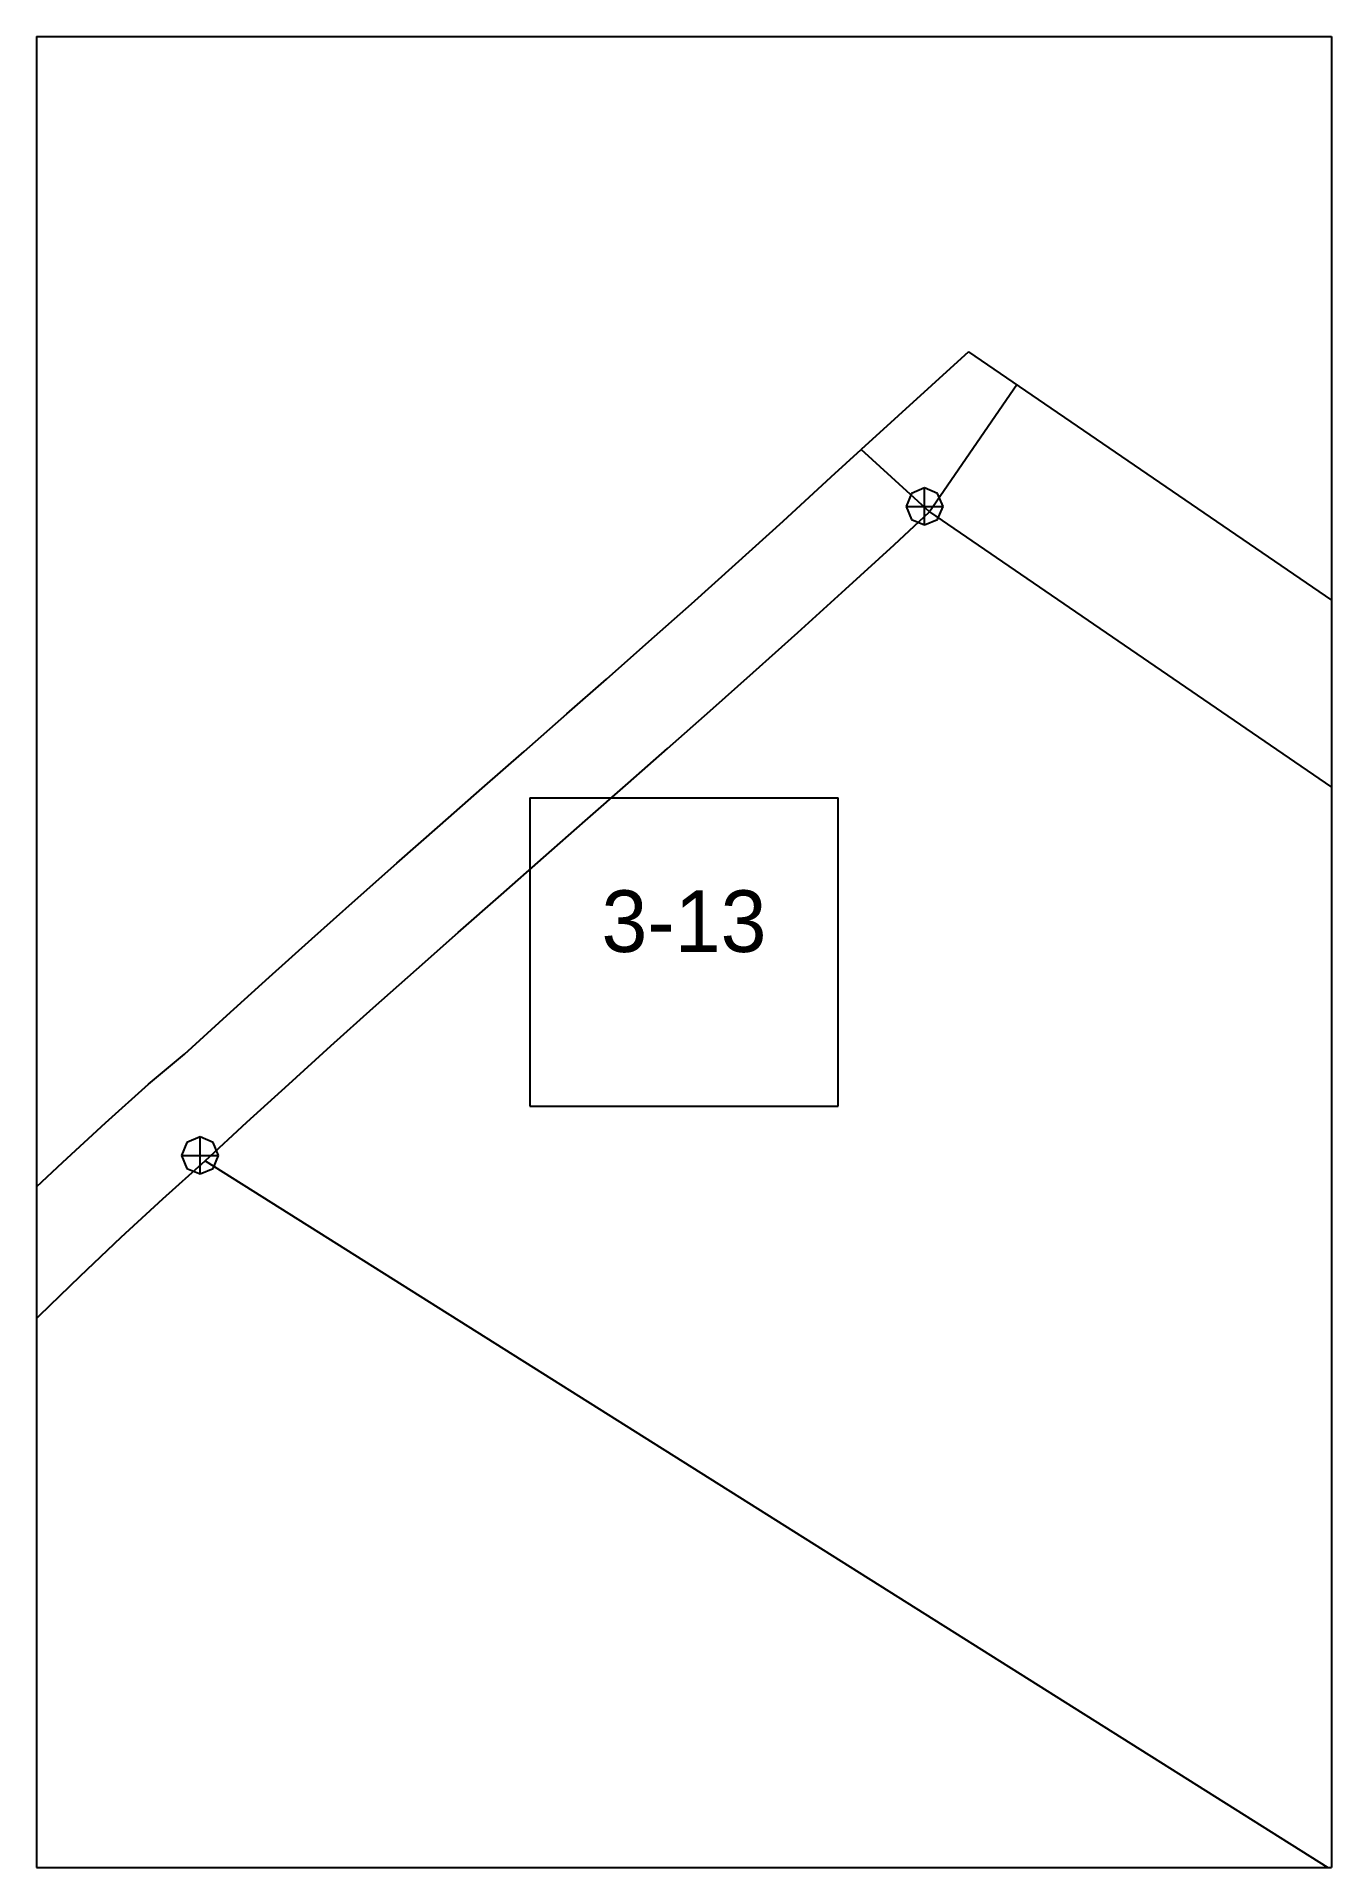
# Paper-space layout 'Plan 3-13' of a CAD drawing. Header units: metres, sheet in millimetres. Extents: x 0 to 210, y 0 to 297.
# The model-space entities are those that its viewports show. They can reach past a viewport. Long polylines and large blocks are cut down to what shows.
import ezdxf
from ezdxf.enums import TextEntityAlignment as Align

# ---------------------------------------------------------------- set-up
doc = ezdxf.new("R2010")
doc.units = ezdxf.units.M
for name, color, linetype in [('default', 7, 'Continuous'), ('TEXTLAYER', 7, 'Continuous'), ('VIEWPORTS', 7, 'Continuous')]:
    doc.layers.add(name, color=color, linetype=linetype)

msp = doc.modelspace()

# ---------------------------------------------------------------- linework, layer by layer
at = {"color": 9}
for p, q in [((2520, -297), (2520, -594)), ((2520, -297), (2520, -594)), ((2730, -297), (2730, -594)), ((2730, -297), (2730, -594)), ((2310, -594), (2520, -594)), ((2310, -594), (2520, -594)), ((2520, -594), (2730, -594)), ((2520, -594), (2520, -891)), ((2520, -594), (2730, -594)), ((2520, -594), (2520, -891)), ((2730, -594), (2940, -594)), ((2730, -594), (2730, -891)), ((2730, -594), (2940, -594)), ((2730, -594), (2730, -891)), ((2600, -717.5), (2650, -717.5)), ((2600, -717.5), (2600, -767.5)), ((2650, -767.5), (2650, -717.5)), ((2600, -767.5), (2650, -767.5)), ((2310, -891), (2520, -891)), ((2310, -891), (2520, -891)), ((2520, -891), (2730, -891)), ((2520, -891), (2520, -1188)), ((2520, -891), (2730, -891)), ((2520, -891), (2520, -1188)), ((2730, -891), (2940, -891)), ((2730, -891), (2730, -1188)), ((2730, -891), (2940, -891)), ((2730, -891), (2730, -1188))]:
    msp.add_line(p, q, dxfattribs=at)
at = {"layer": 'default', "color": 7, "linetype": 'Continuous'}
for p, q in [((2671.14, -645.12), (2653.74, -661)), ((2671.14, -645.12), (2960.17, -843.12)), ((2678.96, -650.47), (2664.83, -671.1)), ((2648.89, -665.43), (2653.74, -661)), ((2664.83, -671.1), (2653.74, -661)), ((2641.07, -672.6), (2648.89, -665.43)), ((2661.89, -668.1), (2661.01, -670.22)), ((2664.01, -667.22), (2661.89, -668.1)), ((2666.14, -668.1), (2664.01, -667.22)), ((2664.01, -673.22), (2664.01, -667.22)), ((2667.01, -670.22), (2666.14, -668.1)), ((2659.09, -676.43), (2664.83, -671.1)), ((2661.01, -670.22), (2661.89, -672.34)), ((2661.01, -670.22), (2667.01, -670.22)), ((2664.83, -671.1), (2928.19, -851.51)), ((2666.14, -672.34), (2667.01, -670.22)), ((2633.37, -679.57), (2641.07, -672.6)), ((2661.89, -672.34), (2664.01, -673.22)), ((2664.01, -673.22), (2666.14, -672.34)), ((2651.2, -683.65), (2659.09, -676.43)), ((2626.19, -686), (2633.37, -679.57)), ((2619.28, -692.15), (2626.19, -686)), ((2643.44, -690.68), (2651.2, -683.65)), ((2636.2, -697.17), (2643.44, -690.68)), ((2612.42, -698.22), (2619.28, -692.15)), ((2629.25, -703.35), (2636.2, -697.17)), ((2606.02, -703.85), (2612.42, -698.22)), ((2599.09, -709.95), (2606.02, -703.85)), ((2622.35, -709.46), (2629.25, -703.35)), ((2615.94, -715.11), (2622.35, -709.46)), ((2592.29, -715.92), (2599.09, -709.95)), ((2608.99, -721.21), (2615.94, -715.11)), ((2585.44, -721.94), (2592.29, -715.92)), ((2602.19, -727.19), (2608.99, -721.21)), ((2578.44, -728.11), (2585.44, -721.94)), ((2595.34, -733.21), (2602.19, -727.19)), ((2571.67, -734.1), (2578.44, -728.11)), ((2588.35, -739.36), (2595.34, -733.21)), ((2564.63, -740.35), (2571.67, -734.1)), ((2581.61, -745.33), (2588.35, -739.36)), ((2557.71, -746.57), (2564.63, -740.35)), ((2574.6, -751.56), (2581.61, -745.33)), ((2550.84, -752.79), (2557.71, -746.57)), ((2543.97, -759.05), (2550.84, -752.79)), ((2567.74, -757.73), (2574.6, -751.56)), ((2538.15, -763.96), (2543.97, -759.05)), ((2560.9, -763.92), (2567.74, -757.73)), ((2531.18, -770.24), (2538.15, -763.96)), ((2554.08, -770.13), (2560.9, -763.92)), ((2524.25, -776.61), (2531.18, -770.24)), ((2547.32, -776.39), (2554.08, -770.13)), ((2544.39, -773.38), (2543.51, -775.5)), ((2546.51, -772.5), (2544.39, -773.38)), ((2548.64, -773.38), (2546.51, -772.5)), ((2546.51, -778.5), (2546.51, -772.5)), ((2549.51, -775.5), (2548.64, -773.38)), ((2517.34, -783.11), (2524.25, -776.61)), ((2540.48, -782.56), (2547.32, -776.39)), ((2543.51, -775.5), (2544.39, -777.62)), ((2543.51, -775.5), (2549.51, -775.5)), ((2544.39, -777.62), (2546.51, -778.5)), ((2546.51, -778.5), (2548.64, -777.62)), ((2547.32, -776.39), (2822.12, -949.35)), ((2548.64, -777.62), (2549.51, -775.5)), ((2533.72, -788.77), (2540.48, -782.56)), ((2527.04, -795.07), (2533.72, -788.77)), ((2520.46, -801.48), (2527.04, -795.07)), ((2514.03, -808.06), (2520.46, -801.48))]:
    msp.add_line(p, q, dxfattribs=at)

# ---------------------------------------------------------------- texts
at = {"layer": 'TEXTLAYER', "color": 1}
msp.add_text('3-13', height=10, dxfattribs=at).set_placement((2625, -742.5), align=Align.CENTER)

psp = doc.layouts.new('Plan 3-13')

# ---------------------------------------------------------------- viewports
at = {"layer": 'VIEWPORTS'}
psp.add_viewport(center=(105, 148.5), size=(210, 297), view_center_point=(2625, -742.5), view_height=297, dxfattribs=at)

doc.saveas('drawing.dxf')
